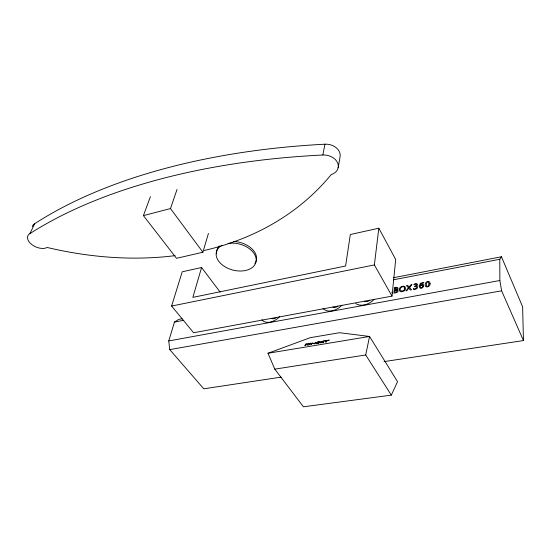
<?xml version="1.0" encoding="UTF-8"?>
<svg xmlns="http://www.w3.org/2000/svg" width="551" height="551" viewBox="0 0 551 551"><rect width="100%" height="100%" fill="white"/><g stroke="black" fill="none" stroke-linecap="round" stroke-linejoin="round"><path stroke-width="0.83" d="M392.009 296.128L395.701 259.521L378.826 228.204L350.319 234.526L345.601 266.002L192.857 297.375L201.576 267.51L182.216 271.801L171.609 306.046L193.601 332.756L392.009 296.128L374.37 264.914L378.826 228.204M338.162 167.752L340.05 156.911A13.252 10.083 9.9 0 0 324.945 144.197A512.685 259.631 6.1 0 0 34.672 223.706A11.626 7.025 23.7 0 0 32.337 226.619M175.073 255.65A388.965 283.524 39 0 1 47.166 247.475A11.743 6.998 23.5 0 1 31.559 244.369A11.743 6.998 23.5 0 1 29.947 233.596A517.368 257.902 6.2 0 1 322.852 154.996L324.945 144.197M391.3 395.136L365.706 354.968L369.563 336.461L339.512 332.708L310.254 337.68L267.993 353.26L274.797 369.142L303.422 406.803L391.3 395.136L397.547 381.691L369.563 336.461L267.993 353.26M150.395 196.679L143.418 215.62L176.513 258.309L202.885 252.234L208.436 233.41M281.148 377.132L203.78 388.806L169.749 349.623L168.751 340.938L174.46 322.073L178.793 319.394L182.174 318.733M202.885 252.234L170.486 208.56L177.029 189.461M29.947 233.596L34.672 223.706M523.45 340.566L501.617 290.811L499.853 280.521L499.791 259.273L501.458 256.759L522.623 306.804L523.45 340.566L384.019 361.608M143.418 215.62L170.486 208.56M171.609 306.046L374.37 264.914M393.338 277.745L501.458 256.759M174.46 322.073L183.752 320.276M393.318 279.825L499.791 259.273M168.751 340.938L499.853 280.521M169.749 349.623L501.617 290.811M274.797 369.142L365.706 354.968M391.823 292.161L392.794 293.304M201.576 267.51L220.145 292.078M322.852 154.996A13.41 10.076 10 0 1 337.646 162.917A13.41 10.076 10 0 1 331.172 174.626A388.965 283.524 39 0 1 204.235 250.485M233.342 241.448A20.387 13.424 14.7 0 1 252.386 249.3A20.387 13.424 14.7 0 1 254.913 263.536M216.66 253.804A20.387 13.424 14.7 0 1 219.388 245.939M228.045 243.39A20.415 13.417 14.7 0 1 256.194 259.81A20.415 13.417 14.7 0 1 228.445 268.557A20.415 13.417 14.7 0 1 222.205 245.236M374.26 299.227A13.107 8.926 -30.1 0 1 355.829 303.594M341.916 305.206A12.852 8.644 -32.1 0 1 322.989 308.36M279.529 316.729A12.411 8.086 -35.6 0 1 261.863 319.663M337.859 306.094A3.823 2.59 -32.1 0 1 332.914 307.003M369.755 300.205A3.898 2.672 -30.1 0 1 364.638 301.149M276.292 317.459A3.692 2.418 -35.6 0 1 271.671 318.313M399.2 289.537C399.193 293.545 405.722 291.548 405.605 288.331C405.57 284.364 399.11 286.348 399.2 289.537M419.173 285.914C420.537 293.421 428.223 281.079 420.199 285.508L421.033 283.538L423.733 283.014L423.774 282.401L420.509 283.242L419.173 285.914M404.579 288.042C405.233 292.381 397.643 291.644 400.949 287.629A1.956 1.343 -27.7 0 1 402.113 286.878L403.07 286.699A1.963 1.35 -27.7 0 1 404.138 287.03L404.579 288.042M413.553 288.758L413.498 289.413C415.103 289.489 417.947 288.896 417.603 286.754L416.095 286.155C419.559 284.743 416.129 282.319 414.008 284.261L413.959 284.867L416.053 284.233L416.708 284.853L414.345 286.775C418.161 285.411 416.239 290.026 413.553 288.758M395.122 290.453C393.607 295.178 400.178 289.454 395.122 290.453M395.336 288.249L395.17 289.984L397.044 289.082L396.858 288.152L395.336 288.249M394.44 287.877L393.924 293.091C395.294 292.788 398.469 292.739 398.146 290.556L396.665 289.909C400.067 288.442 396.706 286.183 394.44 287.877M430.117 283.731C430.586 286.864 424.814 288.593 425.193 284.667C424.752 281.568 430.462 279.846 430.117 283.731M429.119 283.91C425.145 293.249 426.047 275.906 429.119 283.91M422.941 286.114C422.934 287.374 420.819 288.263 420.227 286.954L420.31 285.962L421.687 285.087L422.651 285.246L422.941 286.114M319.973 342.357L320.475 342.901L323.492 342.398L320.648 342.371L321.763 341.551L324.443 340.931L321.426 341.482L319.973 342.357M329.112 340.125L327.246 340.587L326.33 341.999L325.627 342.116L326.55 340.704L324.801 340.993L329.112 340.125M319.849 341.675L317.693 342.178L317.355 342.688L319.07 342.398L317.245 342.853L316.866 343.425L318.939 343.232L316.06 343.707L317.114 342.13L319.849 341.675M315.262 342.44L314.442 343.659L312.135 342.956L311.067 344.54L312.486 343.218L314.8 343.92L315.854 342.336L315.262 342.44M310.199 343.28L309.125 344.864L309.814 344.747L310.888 343.17L310.199 343.28M306.48 343.907L305.399 345.484L304.751 345.587L305.839 344.01L306.48 343.907M408.436 287.794L405.922 290.859L406.852 290.687L408.842 288.263L410.419 290.026L411.583 289.805L409.545 287.512L411.962 284.571L411.039 284.743L409.131 287.043L407.644 285.384L406.493 285.604L408.436 287.794M308.436 343.576L305.95 344.678L308.388 344.988L306.714 344.533L309.125 343.466L308.436 343.576"/></g></svg>
